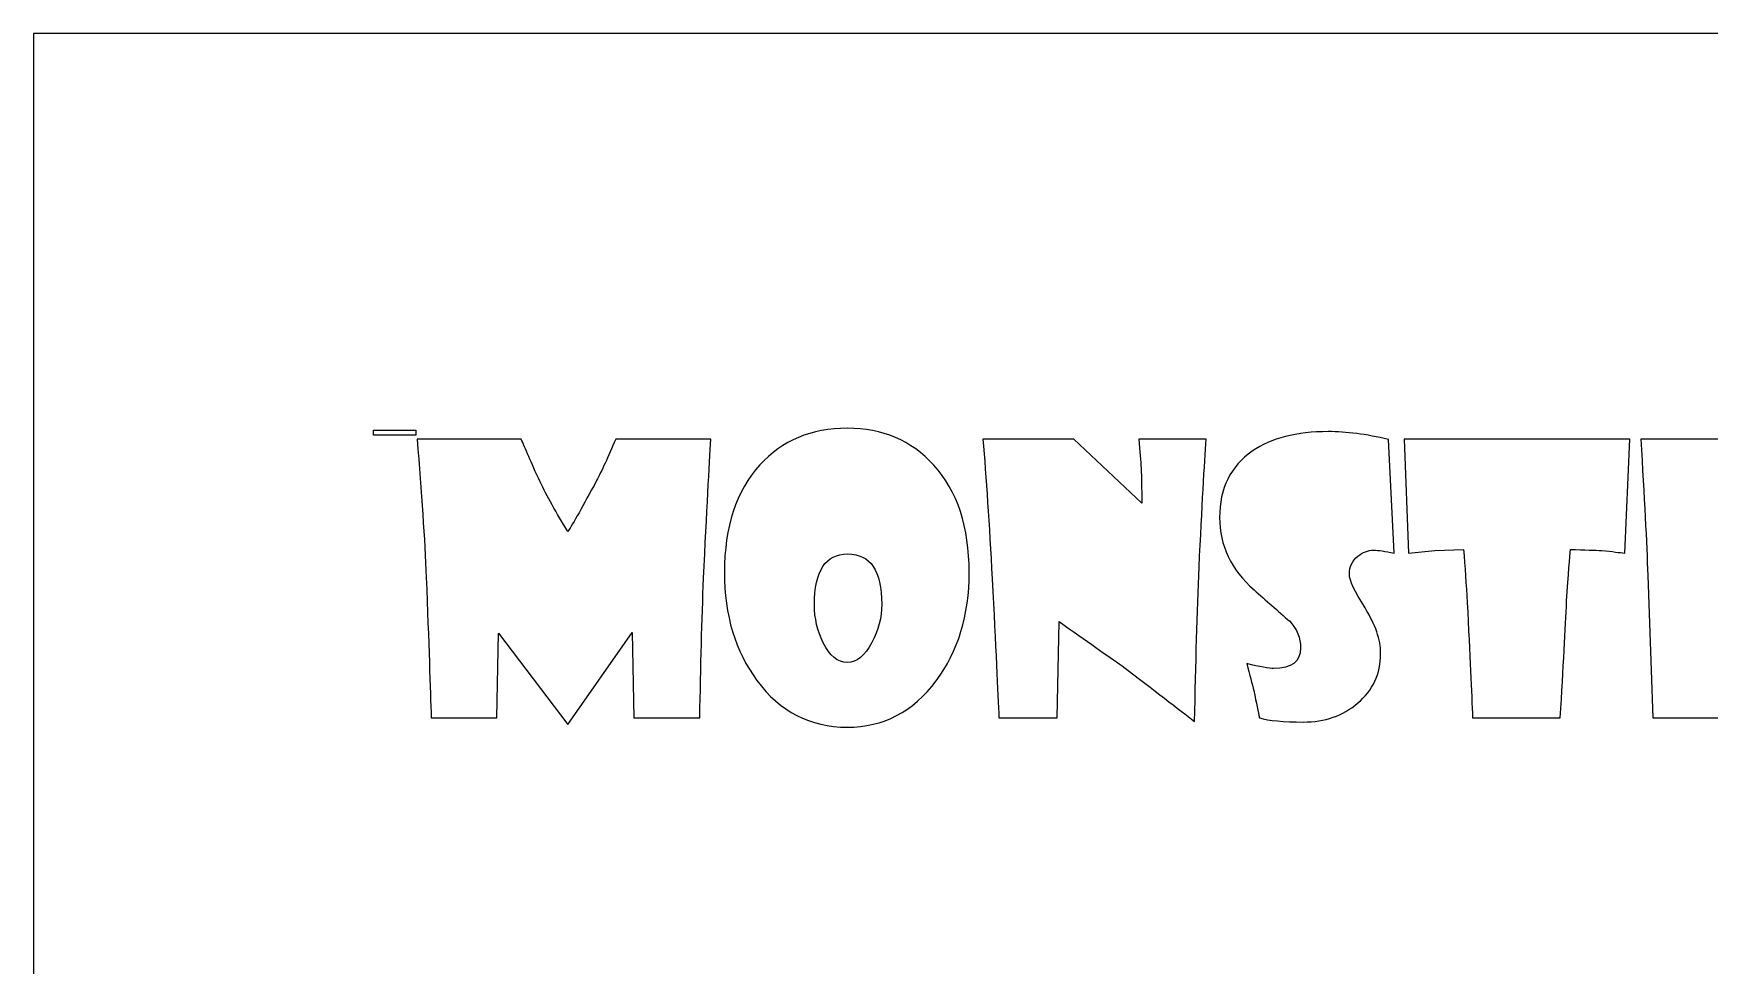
# Model space of a CAD drawing. Header units: centimetres. Extents: x -25 to 25, y -32.5 to 32.5.
# Drawn here: x -25 to -2.71, y 20.1 to 32.5 of the extents above; entities that cross this region are included whole.
import ezdxf

# ---------------------------------------------------------------- set-up
doc = ezdxf.new("R2010")
doc.units = ezdxf.units.CM
doc.header["$MEASUREMENT"] = 0
doc.header["$XCLIPFRAME"] = 0
doc.layers.add('Capa 1', color=7, linetype='Continuous')
picture_1 = doc.add_image_def('image2.jpg', size_in_pixel=(2909, 337))

msp = doc.modelspace()

# ---------------------------------------------------------------- linework, layer by layer
at = {"layer": 'Capa 1', "color": 254}
msp.add_lwpolyline([(-25, -32.5), (25, -32.5), (25, 32.5), (-25, 32.5), (-25, -32.5)], close=True, dxfattribs=at)
at = {"layer": 'Capa 1', "color": 250}
for points, knots in [([(-12.55448, 25.32789), (-12.55448, 24.75886), (-12.70128, 24.27807), (-12.99404, 23.8847), (-12.99404, 23.8847), (-13.30247, 23.47401), (-13.69584, 23.26867), (-14.17663, 23.26867), (-14.17663, 23.26867), (-14.67143, 23.26867), (-15.0714, 23.47566), (-15.37736, 23.88965), (-15.37736, 23.88965), (-15.66599, 24.27972), (-15.81031, 24.75886), (-15.81031, 25.32789), (-15.81031, 25.32789), (-15.81031, 25.93568), (-15.6528, 26.41234), (-15.3386, 26.75871), (-15.3386, 26.75871), (-15.04254, 27.08445), (-14.65494, 27.24692), (-14.17663, 27.24692), (-14.17663, 27.24692), (-13.70573, 27.24692), (-13.32226, 27.08363), (-13.02537, 26.75623), (-13.02537, 26.75623), (-12.71117, 26.40822), (-12.55448, 25.93238), (-12.55448, 25.32789)], [0, 0, 0, 0, 0.11111111, 0.11111111, 0.11111111, 0.11111111, 0.22222222, 0.22222222, 0.22222222, 0.22222222, 0.33333333, 0.33333333, 0.33333333, 0.33333333, 0.44444444, 0.44444444, 0.44444444, 0.44444444, 0.55555556, 0.55555556, 0.55555556, 0.55555556, 0.66666667, 0.66666667, 0.66666667, 0.66666667, 0.77777778, 0.77777778, 0.77777778, 0.77777778, 1, 1, 1, 1]), ([(-6.90379, 25.58437), (-7.02336, 25.61075), (-7.11408, 25.62395), (-7.17511, 25.62395), (-7.17511, 25.62395), (-7.25098, 25.62395), (-7.32025, 25.59838), (-7.38375, 25.54643), (-7.38375, 25.54643), (-7.45962, 25.48375), (-7.49755, 25.40294), (-7.49755, 25.30315), (-7.49755, 25.30315), (-7.49755, 25.22563), (-7.42828, 25.07719), (-7.28974, 24.85617), (-7.28974, 24.85617), (-7.15119, 24.63598), (-7.08192, 24.43311), (-7.08192, 24.24839), (-7.08192, 24.24839), (-7.08192, 23.97954), (-7.18418, 23.75853), (-7.3887, 23.58699), (-7.3887, 23.58699), (-7.58332, 23.42123), (-7.82413, 23.33794), (-8.11029, 23.33794), (-8.11029, 23.33794), (-8.37501, 23.33794), (-8.56964, 23.35608), (-8.69499, 23.39319), (-8.69499, 23.39319), (-8.70901, 23.46742), (-8.73457, 23.58782), (-8.76921, 23.75523), (-8.76921, 23.75523), (-8.7923, 23.84512), (-8.82281, 23.96552), (-8.86322, 24.11479), (-8.86322, 24.11479), (-8.68592, 24.0719), (-8.56716, 24.05046), (-8.50531, 24.05046), (-8.50531, 24.05046), (-8.26533, 24.05046), (-8.14575, 24.14118), (-8.14575, 24.32343), (-8.14575, 24.32343), (-8.14575, 24.45538), (-8.19441, 24.57413), (-8.2909, 24.67804), (-8.2909, 24.67804), (-8.44923, 24.81659), (-8.60675, 24.95596), (-8.76509, 25.09616), (-8.76509, 25.09616), (-9.07104, 25.36665), (-9.22443, 25.68827), (-9.22443, 26.0602), (-9.22443, 26.0602), (-9.22443, 26.4478), (-9.07929, 26.74221), (-8.78983, 26.94179), (-8.78983, 26.94179), (-8.53665, 27.11579), (-8.20018, 27.20238), (-7.77959, 27.20238), (-7.77959, 27.20238), (-7.54126, 27.20238), (-7.27407, 27.16775), (-6.97801, 27.09847), (-6.97801, 27.09847), (-6.97801, 27.09847), (-6.90379, 25.58437), (-6.90379, 25.58437)], [0, 0, 0, 0, 0.05, 0.05, 0.05, 0.05, 0.1, 0.1, 0.1, 0.1, 0.15, 0.15, 0.15, 0.15, 0.2, 0.2, 0.2, 0.2, 0.25, 0.25, 0.25, 0.25, 0.3, 0.3, 0.3, 0.3, 0.35, 0.35, 0.35, 0.35, 0.4, 0.4, 0.4, 0.4, 0.45, 0.45, 0.45, 0.45, 0.5, 0.5, 0.5, 0.5, 0.55, 0.55, 0.55, 0.55, 0.6, 0.6, 0.6, 0.6, 0.65, 0.65, 0.65, 0.65, 0.7, 0.7, 0.7, 0.7, 0.75, 0.75, 0.75, 0.75, 0.8, 0.8, 0.8, 0.8, 0.85, 0.85, 0.85, 0.85, 0.9, 0.9, 0.9, 0.9, 1, 1, 1, 1]), ([(-15.98926, 27.10342), (-16.01153, 26.7653), (-16.04452, 26.14844), (-16.0874, 25.25284), (-16.0874, 25.25284), (-16.10967, 24.70196), (-16.12616, 24.0818), (-16.13771, 23.39237), (-16.13771, 23.39237), (-16.13771, 23.39237), (-17.01351, 23.39237), (-17.01351, 23.39237), (-17.01351, 23.39237), (-17.01351, 23.39237), (-17.03825, 24.53043), (-17.03825, 24.53043), (-17.03825, 24.53043), (-17.03825, 24.53043), (-17.8918, 23.3033), (-17.8918, 23.3033), (-17.8918, 23.3033), (-17.8918, 23.3033), (-18.81461, 24.52053), (-18.81461, 24.52053), (-18.81461, 24.52053), (-18.81461, 24.52053), (-18.83935, 23.39237), (-18.83935, 23.39237), (-18.83935, 23.39237), (-18.83935, 23.39237), (-19.71021, 23.39237), (-19.71021, 23.39237), (-19.71021, 23.39237), (-19.72176, 23.761), (-19.7432, 24.38446), (-19.77536, 25.26274), (-19.77536, 25.26274), (-19.79763, 25.76827), (-19.83886, 26.38183), (-19.89824, 27.10342), (-19.89824, 27.10342), (-19.89824, 27.10342), (-18.51278, 27.10342), (-18.51278, 27.10342), (-18.51278, 27.10342), (-18.46412, 26.98549), (-18.38083, 26.79582), (-18.2629, 26.53357), (-18.2629, 26.53357), (-18.17219, 26.34637), (-18.04849, 26.12535), (-17.8918, 25.87135), (-17.8918, 25.87135), (-17.82252, 25.98104), (-17.69552, 26.207), (-17.50997, 26.55006), (-17.50997, 26.55006), (-17.444, 26.67706), (-17.35905, 26.86179), (-17.25597, 27.10342), (-17.25597, 27.10342), (-17.25597, 27.10342), (-15.98926, 27.10342), (-15.98926, 27.10342)], [0, 0, 0, 0, 0.05882353, 0.05882353, 0.05882353, 0.05882353, 0.11764706, 0.11764706, 0.11764706, 0.11764706, 0.17647059, 0.17647059, 0.17647059, 0.17647059, 0.23529412, 0.23529412, 0.23529412, 0.23529412, 0.29411765, 0.29411765, 0.29411765, 0.29411765, 0.35294118, 0.35294118, 0.35294118, 0.35294118, 0.41176471, 0.41176471, 0.41176471, 0.41176471, 0.47058824, 0.47058824, 0.47058824, 0.47058824, 0.52941176, 0.52941176, 0.52941176, 0.52941176, 0.58823529, 0.58823529, 0.58823529, 0.58823529, 0.64705882, 0.64705882, 0.64705882, 0.64705882, 0.70588235, 0.70588235, 0.70588235, 0.70588235, 0.76470588, 0.76470588, 0.76470588, 0.76470588, 0.82352941, 0.82352941, 0.82352941, 0.82352941, 0.88235294, 0.88235294, 0.88235294, 0.88235294, 1, 1, 1, 1]), ([(-9.40339, 27.10342), (-9.42565, 26.77767), (-9.45699, 26.2103), (-9.49658, 25.39964), (-9.49658, 25.39964), (-9.52049, 24.80339), (-9.54111, 24.11809), (-9.55678, 23.34289), (-9.55678, 23.34289), (-9.76789, 23.50947), (-10.08952, 23.75688), (-10.52165, 24.08592), (-10.52165, 24.08592), (-10.70885, 24.21622), (-10.98759, 24.4125), (-11.3587, 24.67392), (-11.3587, 24.67392), (-11.3587, 24.67392), (-11.38261, 23.39237), (-11.38261, 23.39237), (-11.38261, 23.39237), (-11.38261, 23.39237), (-12.15946, 23.39237), (-12.15946, 23.39237), (-12.15946, 23.39237), (-12.17266, 23.71977), (-12.20234, 24.33663), (-12.24853, 25.24295), (-12.24853, 25.24295), (-12.28894, 25.97774), (-12.33017, 26.59789), (-12.37223, 27.10342), (-12.37223, 27.10342), (-12.37223, 27.10342), (-11.1649, 27.10342), (-11.1649, 27.10342), (-11.1649, 27.10342), (-11.1649, 27.10342), (-10.2594, 26.25235), (-10.2594, 26.25235), (-10.2594, 26.25235), (-10.2594, 26.4478), (-10.2627, 26.60037), (-10.2693, 26.7117), (-10.2693, 26.7117), (-10.27425, 26.80984), (-10.28332, 26.94096), (-10.29816, 27.10342), (-10.29816, 27.10342), (-10.29816, 27.10342), (-9.40339, 27.10342), (-9.40339, 27.10342)], [0, 0, 0, 0, 0.07142857, 0.07142857, 0.07142857, 0.07142857, 0.14285714, 0.14285714, 0.14285714, 0.14285714, 0.21428571, 0.21428571, 0.21428571, 0.21428571, 0.28571429, 0.28571429, 0.28571429, 0.28571429, 0.35714286, 0.35714286, 0.35714286, 0.35714286, 0.42857143, 0.42857143, 0.42857143, 0.42857143, 0.5, 0.5, 0.5, 0.5, 0.57142857, 0.57142857, 0.57142857, 0.57142857, 0.64285714, 0.64285714, 0.64285714, 0.64285714, 0.71428571, 0.71428571, 0.71428571, 0.71428571, 0.78571429, 0.78571429, 0.78571429, 0.78571429, 0.85714286, 0.85714286, 0.85714286, 0.85714286, 1, 1, 1, 1]), ([(-3.76671, 27.10342), (-3.76671, 27.10342), (-3.83598, 25.58437), (-3.83598, 25.58437), (-3.83598, 25.58437), (-3.89948, 25.59344), (-4.00092, 25.60581), (-4.14029, 25.61983), (-4.14029, 25.61983), (-4.22605, 25.62477), (-4.36543, 25.6289), (-4.5584, 25.63385), (-4.5584, 25.63385), (-4.56747, 25.53901), (-4.58397, 25.30975), (-4.60788, 24.94524), (-4.60788, 24.94524), (-4.6252, 24.5931), (-4.65324, 24.0752), (-4.692, 23.39237), (-4.692, 23.39237), (-4.692, 23.39237), (-5.85974, 23.39237), (-5.85974, 23.39237), (-5.85974, 23.39237), (-5.87211, 23.71729), (-5.8952, 24.22859), (-5.92984, 24.92627), (-5.92984, 24.92627), (-5.94551, 25.1679), (-5.96118, 25.40376), (-5.9785, 25.63385), (-5.9785, 25.63385), (-5.9785, 25.63385), (-6.3628, 25.61983), (-6.3628, 25.61983), (-6.3628, 25.61983), (-6.3628, 25.61983), (-6.71081, 25.58437), (-6.71081, 25.58437), (-6.71081, 25.58437), (-6.71081, 25.58437), (-6.77019, 27.10342), (-6.77019, 27.10342), (-6.77019, 27.10342), (-6.77019, 27.10342), (-3.76671, 27.10342), (-3.76671, 27.10342)], [0, 0, 0, 0, 0.07692308, 0.07692308, 0.07692308, 0.07692308, 0.15384615, 0.15384615, 0.15384615, 0.15384615, 0.23076923, 0.23076923, 0.23076923, 0.23076923, 0.30769231, 0.30769231, 0.30769231, 0.30769231, 0.38461538, 0.38461538, 0.38461538, 0.38461538, 0.46153846, 0.46153846, 0.46153846, 0.46153846, 0.53846154, 0.53846154, 0.53846154, 0.53846154, 0.61538462, 0.61538462, 0.61538462, 0.61538462, 0.69230769, 0.69230769, 0.69230769, 0.69230769, 0.76923077, 0.76923077, 0.76923077, 0.76923077, 0.84615385, 0.84615385, 0.84615385, 0.84615385, 1, 1, 1, 1]), ([(-1.08486, 27.10342), (-1.08486, 27.10342), (-1.18877, 25.57447), (-1.18877, 25.57447), (-1.18877, 25.57447), (-1.24815, 25.58437), (-1.37762, 25.60086), (-1.57554, 25.62477), (-1.57554, 25.62477), (-1.71079, 25.63714), (-1.85923, 25.64539), (-2.02004, 25.64869), (-2.02004, 25.64869), (-2.02004, 25.64869), (-2.05551, 25.18852), (-2.05551, 25.18852), (-2.05551, 25.18852), (-1.87902, 25.18357), (-1.58956, 25.18769), (-1.18877, 25.20089), (-1.18877, 25.20089), (-1.20609, 25.14069), (-1.23495, 25.02936), (-1.27371, 24.86689), (-1.27371, 24.86689), (-1.29598, 24.76793), (-1.31577, 24.65495), (-1.33391, 24.52548), (-1.33391, 24.52548), (-1.38009, 24.53702), (-1.4972, 24.55187), (-1.68358, 24.57001), (-1.68358, 24.57001), (-1.77099, 24.57496), (-1.89964, 24.57661), (-2.07035, 24.57496), (-2.07035, 24.57496), (-2.07035, 24.57496), (-2.09426, 24.03562), (-2.09426, 24.03562), (-2.09426, 24.03562), (-1.97304, 24.03727), (-1.7512, 24.04799), (-1.4271, 24.06696), (-1.4271, 24.06696), (-1.36525, 24.0719), (-1.26464, 24.09087), (-1.12444, 24.12468), (-1.12444, 24.12468), (-1.13764, 24.07438), (-1.16733, 23.9548), (-1.21433, 23.7643), (-1.21433, 23.7643), (-1.23742, 23.66616), (-1.26546, 23.54246), (-1.29763, 23.39237), (-1.29763, 23.39237), (-1.29763, 23.39237), (-3.45993, 23.39237), (-3.45993, 23.39237), (-3.45993, 23.39237), (-3.45993, 23.39237), (-3.52921, 25.28666), (-3.52921, 25.28666), (-3.52921, 25.28666), (-3.5424, 25.71961), (-3.57374, 26.32575), (-3.62322, 27.10342), (-3.62322, 27.10342), (-3.62322, 27.10342), (-1.08486, 27.10342), (-1.08486, 27.10342)], [0, 0, 0, 0, 0.05263158, 0.05263158, 0.05263158, 0.05263158, 0.10526316, 0.10526316, 0.10526316, 0.10526316, 0.15789474, 0.15789474, 0.15789474, 0.15789474, 0.21052632, 0.21052632, 0.21052632, 0.21052632, 0.26315789, 0.26315789, 0.26315789, 0.26315789, 0.31578947, 0.31578947, 0.31578947, 0.31578947, 0.36842105, 0.36842105, 0.36842105, 0.36842105, 0.42105263, 0.42105263, 0.42105263, 0.42105263, 0.47368421, 0.47368421, 0.47368421, 0.47368421, 0.52631579, 0.52631579, 0.52631579, 0.52631579, 0.57894737, 0.57894737, 0.57894737, 0.57894737, 0.63157895, 0.63157895, 0.63157895, 0.63157895, 0.68421053, 0.68421053, 0.68421053, 0.68421053, 0.73684211, 0.73684211, 0.73684211, 0.73684211, 0.78947368, 0.78947368, 0.78947368, 0.78947368, 0.84210526, 0.84210526, 0.84210526, 0.84210526, 0.89473684, 0.89473684, 0.89473684, 0.89473684, 1, 1, 1, 1]), ([(-13.71728, 24.90318), (-13.71728, 25.35098), (-13.8682, 25.57447), (-14.17085, 25.57447), (-14.17085, 25.57447), (-14.46526, 25.57447), (-14.61288, 25.34933), (-14.61288, 24.89823), (-14.61288, 24.89823), (-14.61288, 24.71763), (-14.57412, 24.54939), (-14.4966, 24.3927), (-14.4966, 24.3927), (-14.41001, 24.21705), (-14.3028, 24.12963), (-14.1758, 24.12963), (-14.1758, 24.12963), (-14.0521, 24.12963), (-13.94242, 24.2187), (-13.84758, 24.39765), (-13.84758, 24.39765), (-13.76099, 24.56011), (-13.71728, 24.72917), (-13.71728, 24.90318)], [0, 0, 0, 0, 0.14285714, 0.14285714, 0.14285714, 0.14285714, 0.28571429, 0.28571429, 0.28571429, 0.28571429, 0.42857143, 0.42857143, 0.42857143, 0.42857143, 0.57142857, 0.57142857, 0.57142857, 0.57142857, 0.71428571, 0.71428571, 0.71428571, 0.71428571, 1, 1, 1, 1])]:
    msp.add_open_spline(points, degree=3, knots=knots, dxfattribs=at)

# ---------------------------------------------------------------- pictures from other files: only their frames are drawn
at = {"layer": 'Capa 1', "color": 108}
image = msp.add_image(picture_1, insert=(-20.20403, 22.86392), size_in_units=(40.40278, 4.68056), dxfattribs=at)
image.set_boundary_path([(-20.204, 22.8639), (20.204, 27.5527)])
image.dxf.flags = 3

doc.saveas('drawing.dxf')
